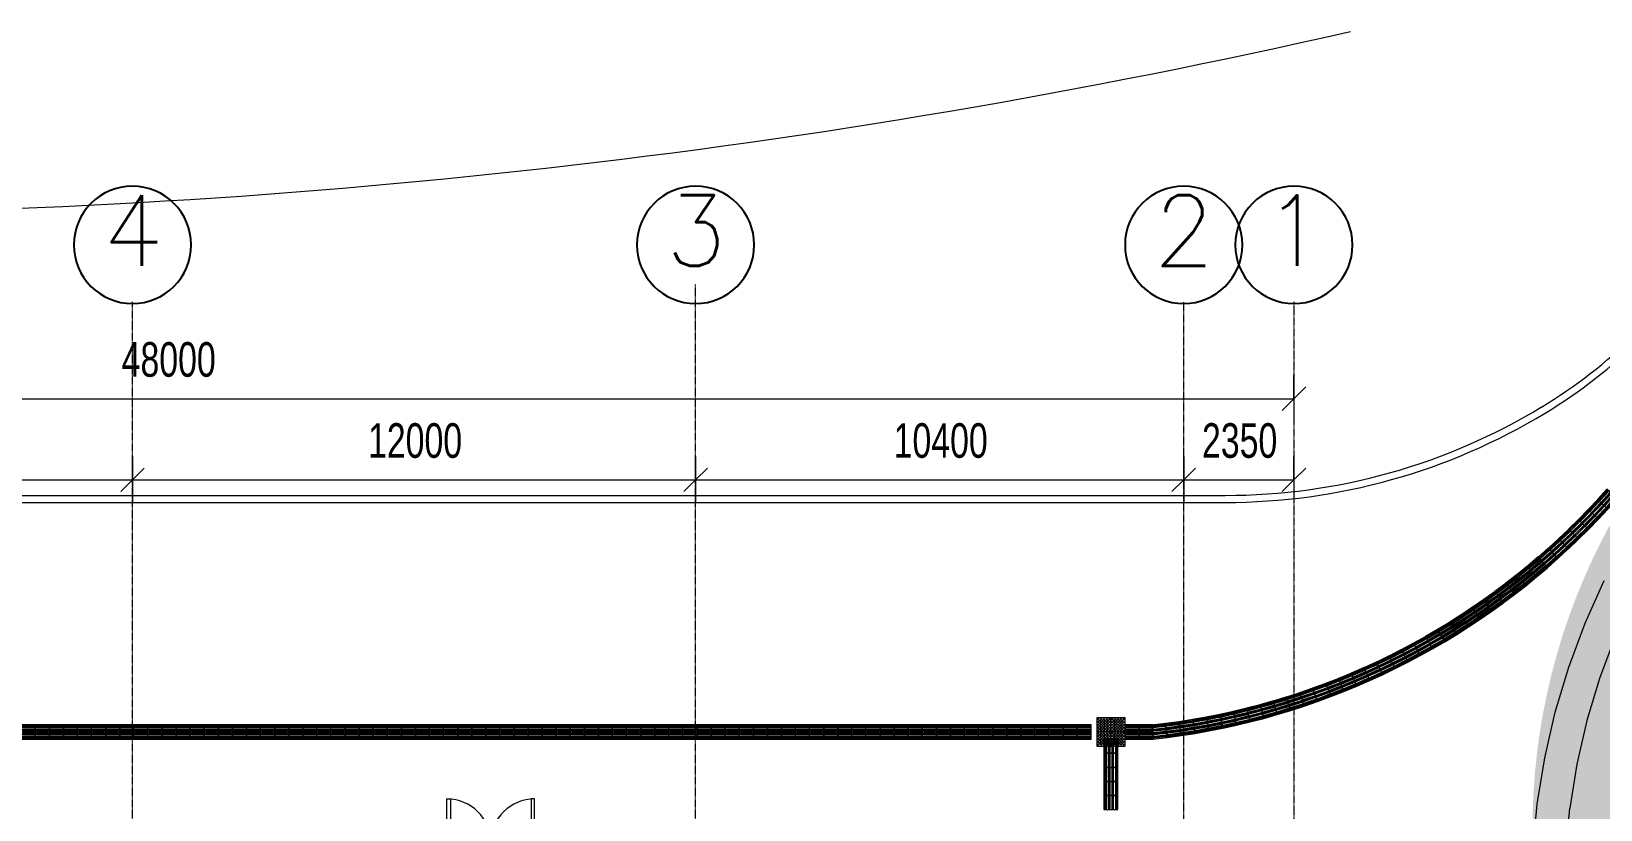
# Model space of a CAD drawing. Header units: millimetres. Extents: x 15878 to 679837, y -72324 to 391440.
# Drawn here: x 175628 to 209066, y 52877 to 69466 of the extents above; entities that cross this region are included whole.
import ezdxf

# ---------------------------------------------------------------- set-up
doc = ezdxf.new("R2010")
doc.units = ezdxf.units.MM
doc.linetypes.add('Grid Line__1_200_', pattern=[10.5, 6, -1.5, 1.5, -1.5])
for name, color, linetype, lineweight in [('A-ANNO-DIMS', 211, 'Continuous', 5), ('A-ANNO-DIMS-500', 211, 'Continuous', 5), ('A-ANNO-NOTE', 131, 'Continuous', 25), ('A-DETL-GENF', 92, 'Continuous', 5), ('A-DOOR', 31, 'Continuous', 5), ('A-DOOR-FRAM', 31, 'Continuous', 5), ('A-FLOR', 192, 'Continuous', 5), ('A-GENM', 13, 'Continuous', 5), ('S-GRID', 1, 'Continuous', 5)]:
    doc.layers.add(name, color=color, linetype=linetype, lineweight=lineweight)
doc.styles.add('Arial', font='arial.ttf', dxfattribs={"width": 0.7, "height": 737.649701})
doc.styles.add('RomanS', font='romans__.ttf', dxfattribs={"height": 1504.746835})
doc.dimstyles.new('Linear_-_1_5mm_Arial', dxfattribs={"dimscale": 304.8, "dimtxt": 750, "dimasz": 1.64042, "dimexe": 1.64042, "dimexo": 0.0625, "dimgap": 0.82021, "dimtad": 1, "dimdec": 0, "dimzin": 0, "dimdsep": 46, "dimtxsty": 'Arial', "dimblk1": 'OBLIQUE', "dimblk2": 'OBLIQUE', "dimsah": 1, "dimcen": 0.09, "dimadec": 0, "dimazin": 0, "dimtfac": 1, "dimtdec": 4, "dimtix": 1, "dimtmove": 0, "dimatfit": 3, "dimfxl": 1.64042, "dimfxlon": 1, "dimtvp": 1, "dimtolj": 1, "dimtzin": 0, "dimarcsym": 2})

# ---------------------------------------------------------------- blocks, each defined once
blk = doc.blocks.new('DLN_Tactile - Directional Tiles-V640-G_F')
at = {"layer": 'A-GENM'}
for p, q in [((150, 150), (-150, 150)), ((-150, 150), (-150, -150)), ((-129.5, 125.5), (-129.5, -125.5)), ((-123.5, -125.5), (-123.5, 125.5)), ((-101.5, 125.5), (-101.5, -125.5)), ((-95.5, -125.5), (-95.5, 125.5)), ((-54.5, 125.5), (-54.5, -125.5)), ((-48.5, -125.5), (-48.5, 125.5)), ((-26.5, 125.5), (-26.5, -125.5)), ((-20.5, -125.5), (-20.5, 125.5)), ((20.5, 125.5), (20.5, -125.5)), ((26.5, -125.5), (26.5, 125.5)), ((48.5, 125.5), (48.5, -125.5)), ((54.5, -125.5), (54.5, 125.5)), ((95.5, 125.5), (95.5, -125.5)), ((101.5, -125.5), (101.5, 125.5)), ((123.5, 125.5), (123.5, -125.5)), ((129.5, -125.5), (129.5, 125.5)), ((150, -150), (150, 150)), ((-150, -150), (150, -150))]:
    blk.add_line(p, q, dxfattribs=at)
for centre, radius, start, end in [((-112.5, 125.5), 17, 360, 180), ((-112.5, 125.5), 11, 360, 180), ((-37.5, 125.5), 17, 360, 180), ((-37.5, 125.5), 11, 360, 180), ((37.5, 125.5), 17, 360, 180), ((37.5, 125.5), 11, 360, 180), ((112.5, 125.5), 17, 360, 180), ((112.5, 125.5), 11, 360, 180), ((-112.5, -125.5), 17, 180, 360), ((-112.5, -125.5), 11, 180, 360), ((-37.5, -125.5), 17, 180, 360), ((-37.5, -125.5), 11, 180, 360), ((37.5, -125.5), 17, 180, 360), ((37.5, -125.5), 11, 180, 360), ((112.5, -125.5), 17, 180, 360), ((112.5, -125.5), 11, 180, 360)]:
    blk.add_arc(centre, radius, start, end, dxfattribs=at)
blk = doc.blocks.new('DLN-Double Door_X Corten - Double Glazing Door-1900 x 2800 _WH_-AUTO Corten-V662-G_F')
at = {"layer": 'A-DOOR'}
h = blk.add_hatch(dxfattribs=at)
h.set_pattern_fill('FP_1996', color=253, style=0, pattern_type=2)
h.set_pattern_definition([(45, (42968.8, -52157.5), (-1237.437, 1237.437), []), (45, (42968.8, -50282.5), (-1237.437, 1237.437), [])])
h.paths.add_polyline_path([(495, -75), (860, -75), (860, -55), (75, -55), (75, -75), (185, -75)], flags=0)
h.paths.add_polyline_path([(115, -45), (860, -45), (860, -25), (75, -25), (75, -45)], flags=0)
at = {"layer": 'A-DOOR', "color": 253}
for p, q in [((-935, 948), (-860, 948)), ((-935, 33), (-935, 948)), ((-860, 948), (-860, 13)), ((860, 948), (860, 13)), ((935, 948), (860, 948)), ((935, 33), (935, 948)), ((-860, 13), (-925, 13)), ((-168, 60), (-133, 60)), ((-168, -15), (-168, 60)), ((-133, 60), (-133, -15)), ((132, -15), (132, 60)), ((132, 60), (167, 60)), ((167, 60), (167, -15)), ((-935, -50), (-935, -25)), ((-860, -25), (-860, -50)), ((-860, -45), (-75, -45)), ((-185, -15), (-115, -15)), ((-185, -15), (-185, -25)), ((-115, -25), (-185, -25)), ((-185, -75), (-115, -75)), ((-185, -75), (-185, -85)), ((-115, -85), (-185, -85)), ((-168, -100), (-168, -85)), ((-168, -160), (-168, -100)), ((-133, -160), (-168, -160)), ((-133, -85), (-133, -100)), ((-133, -100), (-133, -160)), ((-115, -25), (-115, -15)), ((-115, -85), (-115, -75)), ((-75, -50), (-75, -25)), ((-30, -25), (0, -25)), ((0, -25), (0, -50)), ((75, -25), (0, -25)), ((0, -25), (0, -50)), ((0, -75), (75, -75)), ((15, -75), (15, -80)), ((60, -80), (15, -80)), ((22, -85), (52, -85)), ((52, -85), (22, -85)), ((22, -80), (22, -85)), ((52, -85), (52, -80)), ((60, -80), (60, -75)), ((75, -25), (115, -25)), ((75, -75), (75, -25)), ((860, -45), (75, -45)), ((75, -45), (75, -55)), ((75, -55), (860, -55)), ((115, -75), (75, -75)), ((115, -15), (185, -15)), ((115, -15), (115, -25)), ((185, -25), (115, -25)), ((115, -75), (185, -75)), ((115, -75), (115, -85)), ((185, -85), (115, -85)), ((132, -100), (132, -85)), ((132, -160), (132, -100)), ((167, -160), (132, -160)), ((167, -85), (167, -100)), ((167, -100), (167, -160)), ((185, -25), (185, -15)), ((185, -25), (860, -25)), ((185, -85), (185, -75)), ((860, -75), (185, -75)), ((935, -25), (860, -25)), ((860, -25), (860, -75)), ((860, -55), (860, -45)), ((860, -75), (935, -75)), ((935, -75), (935, -25))]:
    blk.add_line(p, q, dxfattribs=at)
for centre, start, end in [((-935, 13), 0.0053, 90), ((935, 13), 90, 179.9947)]:
    blk.add_arc(centre, 935, start, end, dxfattribs=at)
at = {"layer": 'A-DOOR-FRAM', "color": 253}
for p, q in [((-925, 33), (-1000, 33)), ((-1000, 33), (-1000, 13)), ((-1000, 13), (-925, 13)), ((-985, 13), (-985, -50)), ((-925, 13), (-985, 13)), ((-925, 13), (-925, 33)), ((-925, 0), (-925, 13)), ((1000, 33), (925, 33)), ((925, 33), (925, 13)), ((930, 13), (1000, 13)), ((985, 13), (930, 13)), ((985, -75), (985, 13)), ((1000, 25), (1000, 33)), ((-942, -13), (-1000, -13)), ((-1000, -13), (-1000, -32)), ((-1000, -32), (-925, -32)), ((-935, -50), (-935, -25)), ((-925, -32), (-925, -25)), ((925, -13), (925, -32)), ((925, -13), (925, -25)), ((925, -25), (935, -25)), ((925, -32), (1000, -32)), ((1000, -13), (930, -13)), ((935, -25), (935, -75)), ((935, -75), (985, -75)), ((1000, -32), (1000, -13))]:
    blk.add_line(p, q, dxfattribs=at)
blk = doc.blocks.new('DLN_Tactile - Positional Tiles-V634-G_F')
at = {"layer": 'A-GENM'}
for p, q in [((150, 150), (-150, 150)), ((-150, 150), (-150, -150)), ((150, -150), (150, 150)), ((-150, -150), (150, -150))]:
    blk.add_line(p, q, dxfattribs=at)
for centre, radius in [((-120, 120), 11.5), ((-120, 60), 11.5), ((-120, 0), 11.5), ((-120, 120), 6), ((-120, 60), 6), ((-120, 0), 6), ((-90, 90), 11.5), ((-90, 30), 11.5), ((-90, 90), 6), ((-90, 30), 6), ((-60, 120), 11.5), ((-60, 60), 11.5), ((-60, 0), 11.5), ((-60, 120), 6), ((-60, 60), 6), ((-60, 0), 6), ((-30, 90), 11.5), ((-30, 30), 11.5), ((-30, 90), 6), ((-30, 30), 6), ((0, 120), 11.5), ((0, 60), 11.5), ((0, 0), 11.5), ((0, 120), 6), ((0, 60), 6), ((0, 0), 6), ((30, 90), 11.5), ((30, 30), 11.5), ((30, 90), 6), ((30, 30), 6), ((60, 120), 11.5), ((60, 60), 11.5), ((60, 0), 11.5), ((60, 120), 6), ((60, 60), 6), ((60, 0), 6), ((90, 90), 11.5), ((90, 30), 11.5), ((90, 90), 6), ((90, 30), 6), ((120, 120), 11.5), ((120, 60), 11.5), ((120, 0), 11.5), ((120, 120), 6), ((120, 60), 6), ((120, 0), 6), ((-120, -60), 11.5), ((-120, -120), 11.5), ((-120, -60), 6), ((-120, -120), 6), ((-90, -30), 11.5), ((-90, -90), 11.5), ((-90, -30), 6), ((-90, -90), 6), ((-60, -60), 11.5), ((-60, -120), 11.5), ((-60, -60), 6), ((-60, -120), 6), ((-30, -30), 11.5), ((-30, -90), 11.5), ((-30, -30), 6), ((-30, -90), 6), ((0, -60), 11.5), ((0, -120), 11.5), ((0, -60), 6), ((0, -120), 6), ((30, -30), 11.5), ((30, -90), 11.5), ((30, -30), 6), ((30, -90), 6), ((60, -60), 11.5), ((60, -120), 11.5), ((60, -60), 6), ((60, -120), 6), ((90, -30), 11.5), ((90, -90), 11.5), ((90, -30), 6), ((90, -90), 6), ((120, -60), 11.5), ((120, -120), 11.5), ((120, -60), 6), ((120, -120), 6)]:
    blk.add_circle(centre, radius, dxfattribs=at)
blk = doc.blocks.new('DIMBLOCK24-G_F')
at = {"layer": 'A-ANNO-DIMS-500'}
for p, q in [((166532, 60407), (166532, 59407)), ((166532, 59907), (166532, 60407)), ((177782, 60407), (177782, 59407)), ((177782, 59907), (177782, 60407)), ((166532, 59907), (166282, 59657)), ((166532, 59907), (166782, 60157)), ((166532, 59907), (177782, 59907)), ((177782, 59907), (177532, 59657)), ((177782, 59907), (178032, 60157))]:
    blk.add_line(p, q, dxfattribs=at)
at = {"layer": 'A-ANNO-DIMS-500', "color": 0, "insert": (171176, 61114), "char_height": 737.6, "width": 2353.85, "attachment_point": 1, "line_spacing_factor": 0.938532, "style": 'Arial'}
blk.add_mtext('11250', dxfattribs=at)
blk = doc.blocks.new('_Oblique')
at = {"color": 0, "linetype": 'ByBlock', "lineweight": -2}
blk.add_line((-0.5, -0.5), (0.5, 0.5), dxfattribs=at)
blk = doc.blocks.new('DIMBLOCK25-G_F')
at = {"layer": 'A-ANNO-DIMS-500'}
for p, q in [((177782, 60407), (177782, 59407)), ((177782, 59907), (177782, 60407)), ((189782, 60407), (189782, 59407)), ((189782, 59907), (189782, 60407)), ((177782, 59907), (177532, 59657)), ((177782, 59907), (178032, 60157)), ((177782, 59907), (189782, 59907)), ((189782, 59907), (189532, 59657)), ((189782, 59907), (190032, 60157))]:
    blk.add_line(p, q, dxfattribs=at)
at = {"layer": 'A-ANNO-DIMS-500', "color": 0, "insert": (182801, 61114), "char_height": 737.6, "width": 2353.85, "attachment_point": 1, "line_spacing_factor": 0.938532, "style": 'Arial'}
blk.add_mtext('12000', dxfattribs=at)
blk = doc.blocks.new('DIMBLOCK26-G_F')
at = {"layer": 'A-ANNO-DIMS-500'}
for p, q in [((189782, 60407), (189782, 59407)), ((189782, 59907), (189782, 60407)), ((200182, 60407), (200182, 59407)), ((200182, 59907), (200182, 60407)), ((189782, 59907), (189532, 59657)), ((189782, 59907), (190032, 60157)), ((189782, 59907), (200182, 59907)), ((200182, 59907), (199932, 59657)), ((200182, 59907), (200432, 60157))]:
    blk.add_line(p, q, dxfattribs=at)
at = {"layer": 'A-ANNO-DIMS-500', "color": 0, "insert": (194001, 61114), "char_height": 737.6, "width": 2353.85, "attachment_point": 1, "line_spacing_factor": 0.938532, "style": 'Arial'}
blk.add_mtext('10400', dxfattribs=at)
blk = doc.blocks.new('DIMBLOCK27-G_F')
at = {"layer": 'A-ANNO-DIMS-500'}
for p, q in [((200182, 60407), (200182, 59407)), ((200182, 59907), (200182, 60407)), ((202532, 60407), (202532, 59407)), ((202532, 59907), (202532, 60407)), ((200182, 59907), (199932, 59657)), ((200182, 59907), (200432, 60157)), ((200182, 59907), (202532, 59907)), ((202532, 59907), (202282, 59657)), ((202532, 59907), (202782, 60157))]:
    blk.add_line(p, q, dxfattribs=at)
at = {"layer": 'A-ANNO-DIMS-500', "color": 0, "insert": (200572, 61114), "char_height": 737.6, "width": 1883.08, "attachment_point": 1, "line_spacing_factor": 0.938532, "style": 'Arial'}
blk.add_mtext('2350', dxfattribs=at)
blk = doc.blocks.new('DIMBLOCK28-G_F')
at = {"layer": 'A-ANNO-DIMS-500'}
for p, q in [((154532, 62136), (154532, 61136)), ((154532, 61636), (154532, 62136)), ((154532, 61636), (154782, 61886)), ((202532, 62136), (202532, 61136)), ((202532, 61636), (202532, 62136)), ((202532, 61636), (202782, 61886)), ((154532, 61636), (154282, 61386)), ((154532, 61636), (202532, 61636)), ((202532, 61636), (202282, 61386))]:
    blk.add_line(p, q, dxfattribs=at)
at = {"layer": 'A-ANNO-DIMS-500', "color": 0, "insert": (177551, 62842), "char_height": 737.6, "width": 2353.85, "attachment_point": 1, "line_spacing_factor": 0.938532, "style": 'Arial'}
blk.add_mtext('48000', dxfattribs=at)
blk = doc.blocks.new('DLN_Generic Grid Head - Scale-1_500-2074307-G_F')
at = {"layer": 'A-ANNO-NOTE'}
for start, end in [(360, 180), (180, 360)]:
    blk.add_arc((0, 2.5), 2.5, start, end, dxfattribs=at)

msp = doc.modelspace()

# ---------------------------------------------------------------- hatches: boundary and pattern name
at = {"layer": 'A-DETL-GENF'}
h = msp.add_hatch(dxfattribs=at)
h.set_pattern_fill('FP_3633', color=8, style=0, pattern_type=2)
h.set_pattern_definition([(45, (114192.5, 0), (6e-14, 898.0256), [635, -635]), (45, (114024.15, 168.4), (6e-14, 898.0256), [635, -635]), (45, (113855.8, 336.75), (6e-14, 898.0256), [635, -635]), (135, (113855.8, 449), (-898.0256, 6e-14), [635, -635]), (135, (114024.15, 617.4), (-898.0256, 6e-14), [635, -635]), (135, (114192.5, 785.8), (-898.0256, 6e-14), [635, -635])])
h.paths.add_polyline_path([(170890.5, -16015.2), (171567.7, -16013), (172244.8, -16003.5), (173080.3, -15983.7), (174321.5, -15939.7), (174750.7, -15922), (175977.1, -15857.8), (176523.4, -15826), (177632.8, -15749.7), (178023.6, -15719.6), (178637.6, -15664.9), (179288.5, -15598.4), (179863.3, -15533), (180944.2, -15392.9), (181207.3, -15356.9), (181877.8, -15257.8), (182599.8, -15142.1), (183152.4, -15046.1), (183755.8, -14930.5), (184357.1, -14804.4), (184956.1, -14668), (185911.2, -14429.1), (186374.3, -14306.2), (186931.2, -14151.1), (187583.9, -13958.3), (188249.3, -13751.4), (189222.5, -13429.9), (189571.5, -13311.1), (190228.1, -13077.9), (190878.2, -12834.9), (191345.2, -12653.3), (191898.7, -12428.1), (192533.9, -12156.9), (193286.4, -11825.2), (194401.7, -11314.3), (194948.8, -11058), (195845.2, -10622.2), (196402.8, -10343.8), (197500.9, -9772.5), (197855.2, -9585), (198584.5, -9191.3), (199310.3, -8791.4), (200144.7, -8322.4), (200872.8, -7906.1), (202056.3, -7211.5), (202460.5, -6963.3), (202861.5, -6709.8), (204123.5, -5894.6), (204988.5, -5330.5), (206318.8, -4447.5), (206629, -4226.1), (206933.9, -3997.6), (207434.9, -3598.3), (207941.5, -3186.3), (209090.6, -2225.7), (209340.5, -2014.2), (210031.5, -1418.1), (210200.5, -1264), (210362.3, -1102.4), (210516.7, -933.7), (210663.3, -758.2), (210801.8, -576.2), (210931.9, -388.2), (211053.4, -194.4), (211166.1, 4.6), (211358.4, 374.1), (211541.4, 748.2), (211715, 1126.8), (211879.1, 1509.6), (212033.6, 1896.4), (212178.4, 2286.9), (212381.5, 2897.1), (212438.5, 3078.2), (212483.7, 4757.5), (212386.2, 5262.9), (212284.1, 5889), (212228.2, 6280.1), (212147.4, 7011), (212115.3, 7385), (212102.9, 7594.9), (212098.2, 7886.4), (212106.2, 8177.8), (212131.1, 8506.9), (212177.1, 8880.9), (212393.8, 10376.9), (212509.4, 11124.8), (212634.2, 11900), (212700.3, 12246.8), (212788.5, 12620.8), (212891, 12994.8), (213213.7, 14116.7), (213438, 14864.7), (213643.7, 15526.3), (213795.9, 15986.6), (213925.8, 16360.6), (214060.3, 16734.6), (214616.9, 18230.6), (214902.3, 18978.5), (215299.3, 19979.2), (215501.9, 20474.5), (215976.9, 21596.4), (216302.7, 22344.4), (216810.5, 23466.4), (217159.9, 24214.3), (217523.9, 24962.3), (217782.8, 25475), (218099.8, 26084.3), (218298.1, 26458.3), (218705, 27206.2), (219124.7, 27954.2), (219438.5, 28493.8), (219570.5, 28718), (220019.3, 29450.1), (220494.1, 30198.1), (220737.4, 30572.1), (221238.8, 31320.1), (221508.1, 31713), (222025.2, 32442), (222366.7, 32911.7), (222864.2, 33564), (223163.8, 33941.1), (223577.7, 34442.1), (223991.6, 34924.1), (224441.6, 35433.9), (225773.4, 36929.9), (226108, 37303.8), (226497.1, 37729.2), (226900.3, 38154.3), (228262.7, 39547.8), (228615, 39921.7), (228960.1, 40295.7), (229041.9, 40388.7), (229259.8, 40669.7), (229372.5, 40831.6), (229506.5, 41043.7), (229562.8, 41137.7), (229710, 41417.7), (229893.4, 41791.7), (230066.7, 42165.7), (230231.4, 42542), (230399.3, 42951.4), (230614.3, 43524), (230706, 43781.5), (230780, 44035.6), (230810.6, 44162.1), (230850.8, 44409.6), (230867, 44552.8), (230876.3, 44783.6), (230874.3, 44947.5), (230857.6, 45157.5), (230832.4, 45340), (230775, 45640.8), (230705.7, 45939.1), (230610.5, 46279.5), (230486.3, 46653.5), (230428.2, 46814.4), (230312.9, 47098.1), (230174.2, 47401.5), (229980.3, 47775.4), (229901.1, 47918.8), (229742.6, 48180.9), (229372.5, 49189.1), (229205.3, 49661.9), (228954.5, 50408.7), (228715.6, 51159.4), (228610.7, 51515.3), (228511.5, 51889.3), (228422.6, 52263.3), (227843, 54881.2), (227691.3, 55629.1), (227675, 55714.3), (227609.9, 56116.2), (227556.7, 56519.7), (227453.5, 57499.1), (227403.7, 57873.1), (227345.4, 58247.1), (227265.9, 58681), (227191.1, 58995), (227152.8, 59133.1), (227073.6, 59369), (226994.8, 59571.6), (226889, 59804.6), (226793.5, 59991.9), (226677.2, 60193.9), (226570.1, 60358.1), (226453.4, 60515.6), (226327.4, 60665.8), (226132, 60865), (226049.5, 60942.2), (225898.6, 61067.3), (225654.9, 61238.9), (225566.7, 61296.5), (225387.7, 61401.4), (225203.8, 61497.6), (224946.5, 61612.9), (224819.4, 61664.4), (224627.7, 61731.8), (223991.6, 61927.7), (223829.7, 61986.9), (223577.7, 62088.1), (223464.5, 62136.2), (223163.8, 62281.2), (223005.2, 62363.6), (222749.8, 62510.5), (222335.9, 62765.3), (221976.4, 62997.9), (221103.7, 63595.1), (220617.8, 63914), (220125.5, 64223.1), (219874, 64370.2), (219616.4, 64506.5), (219353.3, 64631.7), (219024.6, 64769), (218469.6, 64978.8), (218144, 65095.2), (217667.3, 65252.5), (217186.8, 65397.9), (216890.5, 65300.3), (216500.8, 65165.3), (216020.3, 64978.8), (215713.2, 64850.2), (215359, 64689.8), (214988.7, 64508.3), (214624.1, 64315.6), (214265.5, 64111.8), (213913.3, 63897.2), (213567.9, 63671.9), (213229.5, 63436.1), (212898.4, 63190.2), (212575.1, 62934.2), (212259.7, 62668.5), (211952.5, 62393.3), (211653.9, 62108.8), (211364.1, 61815.3), (211083.5, 61513.1), (210746.2, 61122.2), (210550.5, 60883.7), (210250.8, 60491), (210056.9, 60223), (209825.5, 59881.6), (209604.6, 59533.3), (209394.5, 59178.5), (209195.3, 58817.3), (209007.2, 58450.3), (208830.4, 58077.7), (208665.1, 57699.9), (208511.4, 57317.1), (208369.5, 56929.9), (208239.4, 56538.5), (208121.4, 56143.4), (208015.5, 55744.8), (207921.8, 55343.1), (207840.5, 54938.8), (207771.5, 54532.2), (207715, 54123.7), (207671, 53713.6), (207639.5, 53302.4), (207620.6, 52890.4), (207614.3, 52478), (207614.3, 49396.7), (208231.8, 49396.7), (208231.8, 30557.5), (206831.8, 30557.5), (206831.8, 4657.5), (194081.8, 4657.5), (194081.8, -8642.5), (181019.3, -8642.5), (181019.3, -8372.7), (172324.6, -8206.3), (166381.2, -9193.4), (166043.1, -9271.6), (165813.7, -9332.6), (165534.4, -9418.5), (165215.3, -9532.1), (164986.6, -9622.1), (164719.1, -9739.5), (164387.4, -9903.9), (164198.4, -10004.8), (163946.1, -10152.3), (163699.7, -10309.4), (163115.7, -10716.4), (162731.8, -10967.7), (162317.9, -11219.8), (161903.9, -11453.9), (161675.8, -11577.3), (161301.1, -11766.2), (160921.1, -11944.3), (160536.2, -12111.4), (160146.6, -12267.3), (159680.4, -12436.3), (159354.8, -12545.3), (158953.3, -12667.2), (158412.3, -12810.3), (158140.5, -12875.9), (157729.9, -12962.7), (157317.1, -13037.7), (156902.2, -13100.7), (156485.7, -13151.8), (156067.9, -13190.9), (155649.1, -13218), (155852.5, -13362.2), (156168.9, -13558.2), (156278.2, -13621.3), (156499.6, -13735.6), (156726.2, -13839.6), (156957.3, -13932.8), (157984.4, -14306.2), (158314.6, -14422.9), (158998.1, -14654.1), (159684.7, -14875.9), (160374.2, -15088.5), (160673.2, -15173.3), (161076.1, -15270.5), (161278.6, -15314.3), (161584.3, -15370.5), (161891.6, -15416.9), (162751.6, -15529.3), (163612.5, -15634.5), (164474.2, -15732.3), (165768.5, -15862.8), (166200.9, -15895.4), (166633.7, -15920.7), (167067, -15938.6), (168115.6, -15969.7), (169164.4, -15993.6), (170213.3, -16010.4)], flags=0)

# ---------------------------------------------------------------- linework, layer by layer
at = {"layer": 'A-FLOR'}
for p, q in [((157281.9, 59575.3), (201068.8, 59575.3)), ((157281.9, 59425.3), (201068.8, 59425.3))]:
    msp.add_line(p, q, dxfattribs=at)
at = {"layer": 'A-FLOR', "lineweight": 13}
for p, q in [((208734.9, 56850.6), (209145.3, 57762.3)), ((208385.5, 55913.8), (208734.9, 56850.6)), ((209382.7, 56584.3), (209049.4, 55690.8)), ((208098.5, 54956.1), (208385.5, 55913.8)), ((209049.4, 55690.8), (208775.7, 54777.3)), ((207875.3, 53981.5), (208098.5, 54956.1)), ((208775.7, 54777.3), (208562.7, 53847.7)), ((207716.7, 52994.3), (207875.3, 53981.5)), ((208562.7, 53847.7), (208411.5, 52906.1)), ((207623.4, 51998.2), (207716.7, 52994.3)), ((208322.6, 51956.6), (208411.5, 52906.1))]:
    msp.add_line(p, q, dxfattribs=at)
at = {"layer": 'A-FLOR'}
for centre, radius, start, end in [((169227, 220575.3), 155000, 270, 282.864557), ((202127.9, 70828.8), 10957.5, 301.23311, 314.38592), ((202127.9, 70828.8), 11107.5, 301.23311, 314.59833), ((201068.8, 72575.3), 13000, 270, 301.23311), ((201068.8, 72575.3), 13150, 270, 301.23311)]:
    msp.add_arc(centre, radius, start, end, dxfattribs=at)
at = {"layer": 'S-GRID', "color": 254, "linetype": 'Grid Line__1_200_'}
for p, q in [((189781.8, 32297.4), (189781.8, 64076.9)), ((177781.8, 32297.4), (177781.8, 63703.1)), ((200181.8, 51203.1), (200181.8, 63703.1)), ((202531.8, 63703.1), (202531.8, 51203.1))]:
    msp.add_line(p, q, dxfattribs=at)

# ---------------------------------------------------------------- block references
at = {"layer": 'A-ANNO-NOTE', "xscale": 500, "yscale": 500, "zscale": 500}
for p in [(177781.8, 63664.7), (189781.8, 63664.7), (200181.8, 63664.7), (202531.8, 63664.7)]:
    msp.add_blockref('DLN_Generic Grid Head - Scale-1_500-2074307-G_F', p, dxfattribs=at)
at = {"layer": 'A-DOOR', "color": 253}
msp.add_blockref('DLN-Double Door_X Corten - Double Glazing Door-1900 x 2800 _WH_-AUTO Corten-V662-G_F', (185416.2, 52157.5), dxfattribs=at)
at = {"layer": 'A-GENM'}
for p, rotation in [((209212.2, 59497.1), 137.9893830999345), ((208806.2, 59063.4), 135.7734753925712), ((209011.2, 59278.2), 136.9093743967837), ((208383.5, 58645.7), 133.5847281415226), ((208596.9, 58852.6), 134.6309498588721), ((208166.3, 58443.1), 132.4347709604434), ((207720.2, 58050.8), 130.2131465049566), ((207945.1, 58244.8), 131.3307129035961), ((207259.1, 57676.1), 127.9871936165659), ((207491.5, 57861.2), 129.1036178474511), ((206783.8, 57319.6), 125.7711278184937), ((207023.2, 57495.6), 126.8633625669023), ((206295.1, 56981.8), 123.5381775854912), ((206541.1, 57148.3), 124.654241038461), ((205793.6, 56663.2), 121.3173986713631), ((206045.9, 56820.1), 122.4194858127747), ((205280.1, 56364.4), 119.0850052550074), ((205538.3, 56511.3), 120.1957023859499), ((204755.4, 56085.7), 116.8721638716352), ((205019.1, 56222.5), 117.9749243068279), ((203949.1, 55706.4), 113.5216675660676), ((204220.3, 55827.6), 114.6356668906987), ((204489.2, 55954), 115.7430363286964), ((203122, 55374.6), 110.1803460667626), ((203399.8, 55479.8), 111.3011092885995), ((203675.6, 55590.4), 112.4173352861646), ((201991.9, 55008.3), 105.7484845247801), ((202277.1, 55091.6), 106.8383157555024), ((202560.5, 55180.5), 107.9604997152357), ((202842.2, 55274.8), 109.0816061859349), ((200545, 54675.5), 100.1498194154117), ((200836.8, 54730.7), 101.2882583986366), ((201127.5, 54791.7), 102.3989366883283), ((201417, 54858.3), 103.5123356664994), ((201705.2, 54930.5), 104.6180025689868), ((175561.8, 54532.5), 90.00000000000017), ((175861.8, 54532.5), 90.00000000000017), ((176161.8, 54532.5), 90.00000000000017), ((176461.8, 54532.5), 90.00000000000017), ((176761.8, 54532.5), 90.00000000000017), ((177061.8, 54532.5), 90.00000000000017), ((177361.8, 54532.5), 90.00000000000017), ((177661.8, 54532.5), 90.00000000000017), ((177961.8, 54532.5), 90.00000000000017), ((178261.8, 54532.5), 90.00000000000017), ((178561.8, 54532.5), 90.00000000000017), ((178861.8, 54532.5), 90.00000000000017), ((179161.8, 54532.5), 90.00000000000017), ((179461.8, 54532.5), 90.00000000000017), ((179761.8, 54532.5), 90.00000000000017), ((180061.8, 54532.5), 90.00000000000017), ((180361.8, 54532.5), 90.00000000000017), ((180661.8, 54532.5), 90.00000000000017), ((180961.8, 54532.5), 90.00000000000017), ((181261.8, 54532.5), 90.00000000000017), ((181561.8, 54532.5), 90.00000000000017), ((181861.8, 54532.5), 90.00000000000017), ((182161.8, 54532.5), 90.00000000000017), ((182461.8, 54532.5), 90.00000000000017), ((182761.8, 54532.5), 90.00000000000017), ((183061.8, 54532.5), 90.00000000000017), ((183361.8, 54532.5), 90.00000000000017), ((183661.8, 54532.5), 90.00000000000017), ((183961.8, 54532.5), 90.00000000000017), ((184261.8, 54532.5), 90.00000000000017), ((184561.8, 54532.5), 90.00000000000017), ((184861.8, 54532.5), 90.00000000000017), ((185161.8, 54532.5), 90.00000000000017), ((185461.8, 54532.5), 90.00000000000017), ((185761.8, 54532.5), 90.00000000000017), ((186061.8, 54532.5), 90.00000000000017), ((186361.8, 54532.5), 90.00000000000017), ((186661.8, 54532.5), 90.00000000000017), ((186961.8, 54532.5), 90.00000000000017), ((187261.8, 54532.5), 90.00000000000017), ((187561.8, 54532.5), 90.00000000000017), ((187861.8, 54532.5), 90.00000000000017), ((188161.8, 54532.5), 90.00000000000017), ((188461.8, 54532.5), 90.00000000000017), ((188761.8, 54532.5), 90.00000000000017), ((189061.8, 54532.5), 90.00000000000017), ((189361.8, 54532.5), 90.00000000000017), ((189661.8, 54532.5), 90.00000000000017), ((189961.8, 54532.5), 90.00000000000017), ((190261.8, 54532.5), 90.00000000000017), ((190561.8, 54532.5), 90.00000000000017), ((190861.8, 54532.5), 90.00000000000017), ((191161.8, 54532.5), 90.00000000000017), ((191461.8, 54532.5), 90.00000000000017), ((191761.8, 54532.5), 90.00000000000017), ((192061.8, 54532.5), 90.00000000000017), ((192361.8, 54532.5), 90.00000000000017), ((192661.8, 54532.5), 90.00000000000017), ((192961.8, 54532.5), 90.00000000000017), ((193261.8, 54532.5), 90.00000000000017), ((193561.8, 54532.5), 90.00000000000017), ((193861.8, 54532.5), 90.00000000000017), ((194161.8, 54532.5), 90.00000000000017), ((194461.8, 54532.5), 90.00000000000017), ((194761.8, 54532.5), 90.00000000000017), ((195061.8, 54532.5), 90.00000000000017), ((195361.8, 54532.5), 90.00000000000017), ((195661.8, 54532.5), 90.00000000000017), ((195961.8, 54532.5), 90.00000000000017), ((196261.8, 54532.5), 90.00000000000017), ((196561.8, 54532.5), 90.00000000000017), ((196861.8, 54532.5), 90.00000000000017), ((197161.8, 54532.5), 90.00000000000017), ((197461.8, 54532.5), 90.00000000000017), ((197761.8, 54532.5), 90.00000000000017), ((198061.8, 54532.5), 90.00000000000017), ((199081.8, 54532.5), 90.00000000000017), ((199381.8, 54532.5), 90.00000000000017), ((199664.7, 54547.8), 96.21388242391195), ((199959.2, 54583.3), 97.50487418280582), ((200252, 54625.9), 99.05970674955924), ((198631.8, 54227.5), 180), ((198631.8, 53927.5), 180), ((198631.8, 53627.5), 180), ((198631.8, 53327.5), 180), ((198631.8, 53027.5), 180)]:
    msp.add_blockref('DLN_Tactile - Directional Tiles-V640-G_F', p, dxfattribs=dict(at, rotation=rotation))
for p in [(198481.8, 54682.5), (198481.8, 54382.5), (198781.8, 54682.5), (198781.8, 54382.5)]:
    msp.add_blockref('DLN_Tactile - Positional Tiles-V634-G_F', p, dxfattribs=at)

# ---------------------------------------------------------------- texts
at = {"layer": 'A-ANNO-NOTE', "lineweight": 5, "char_height": 1504.747, "width": 1710, "attachment_point": 2, "line_spacing_factor": 0.964689, "style": 'RomanS'}
for s, insert in [('\\fRomanS|b0|i0|c134|p2|;4', (177788.8, 65973.1)), ('\\fRomanS|b0|i0|c134|p2|;3', (189788.8, 65973.1)), ('\\fRomanS|b0|i0|c134|p2|;2', (200188.8, 65973.1)), ('\\fRomanS|b0|i0|c134|p2|;1', (202538.8, 65973.1))]:
    msp.add_mtext(s, dxfattribs=dict(at, insert=insert))

# ---------------------------------------------------------------- dimensions: what is measured, and where the dimension line sits
at = {"layer": 'A-ANNO-DIMS'}
for base, p1, p2, override, picture, middle in [((202531.8, 61635.5), (154531.8, 62135.5), (202531.8, 62135.5), {"dimpost": '<>', "dimfxl": 48000.000004}, 'DIMBLOCK28-G_F', (178531.8, 62262.2)), ((177781.8, 59906.8), (166531.8, 60406.8), (177781.8, 60406.8), {"dimpost": '<>', "dimfxl": 11250}, 'DIMBLOCK24-G_F', (172156.8, 60533.5)), ((189781.8, 59906.8), (177781.8, 60406.8), (189781.8, 60406.8), {"dimpost": '<>', "dimfxl": 12000}, 'DIMBLOCK25-G_F', (183781.8, 60533.5)), ((200181.8, 59906.8), (189781.8, 60406.8), (200181.8, 60406.8), {"dimpost": '<>', "dimfxl": 10400}, 'DIMBLOCK26-G_F', (194981.8, 60533.5)), ((202531.8, 59906.8), (200181.8, 60406.8), (202531.8, 60406.8), {"dimpost": '<>', "dimfxl": 2350.000001}, 'DIMBLOCK27-G_F', (201356.8, 60533.7))]:
    dim = msp.add_linear_dim(base=base, p1=p1, p2=p2, dimstyle='Linear_-_1_5mm_Arial', override=override, dxfattribs=at)
    dim.commit()
    dim.dimension.update_dxf_attribs({"geometry": picture, "text_midpoint": middle})

doc.saveas('drawing.dxf')
